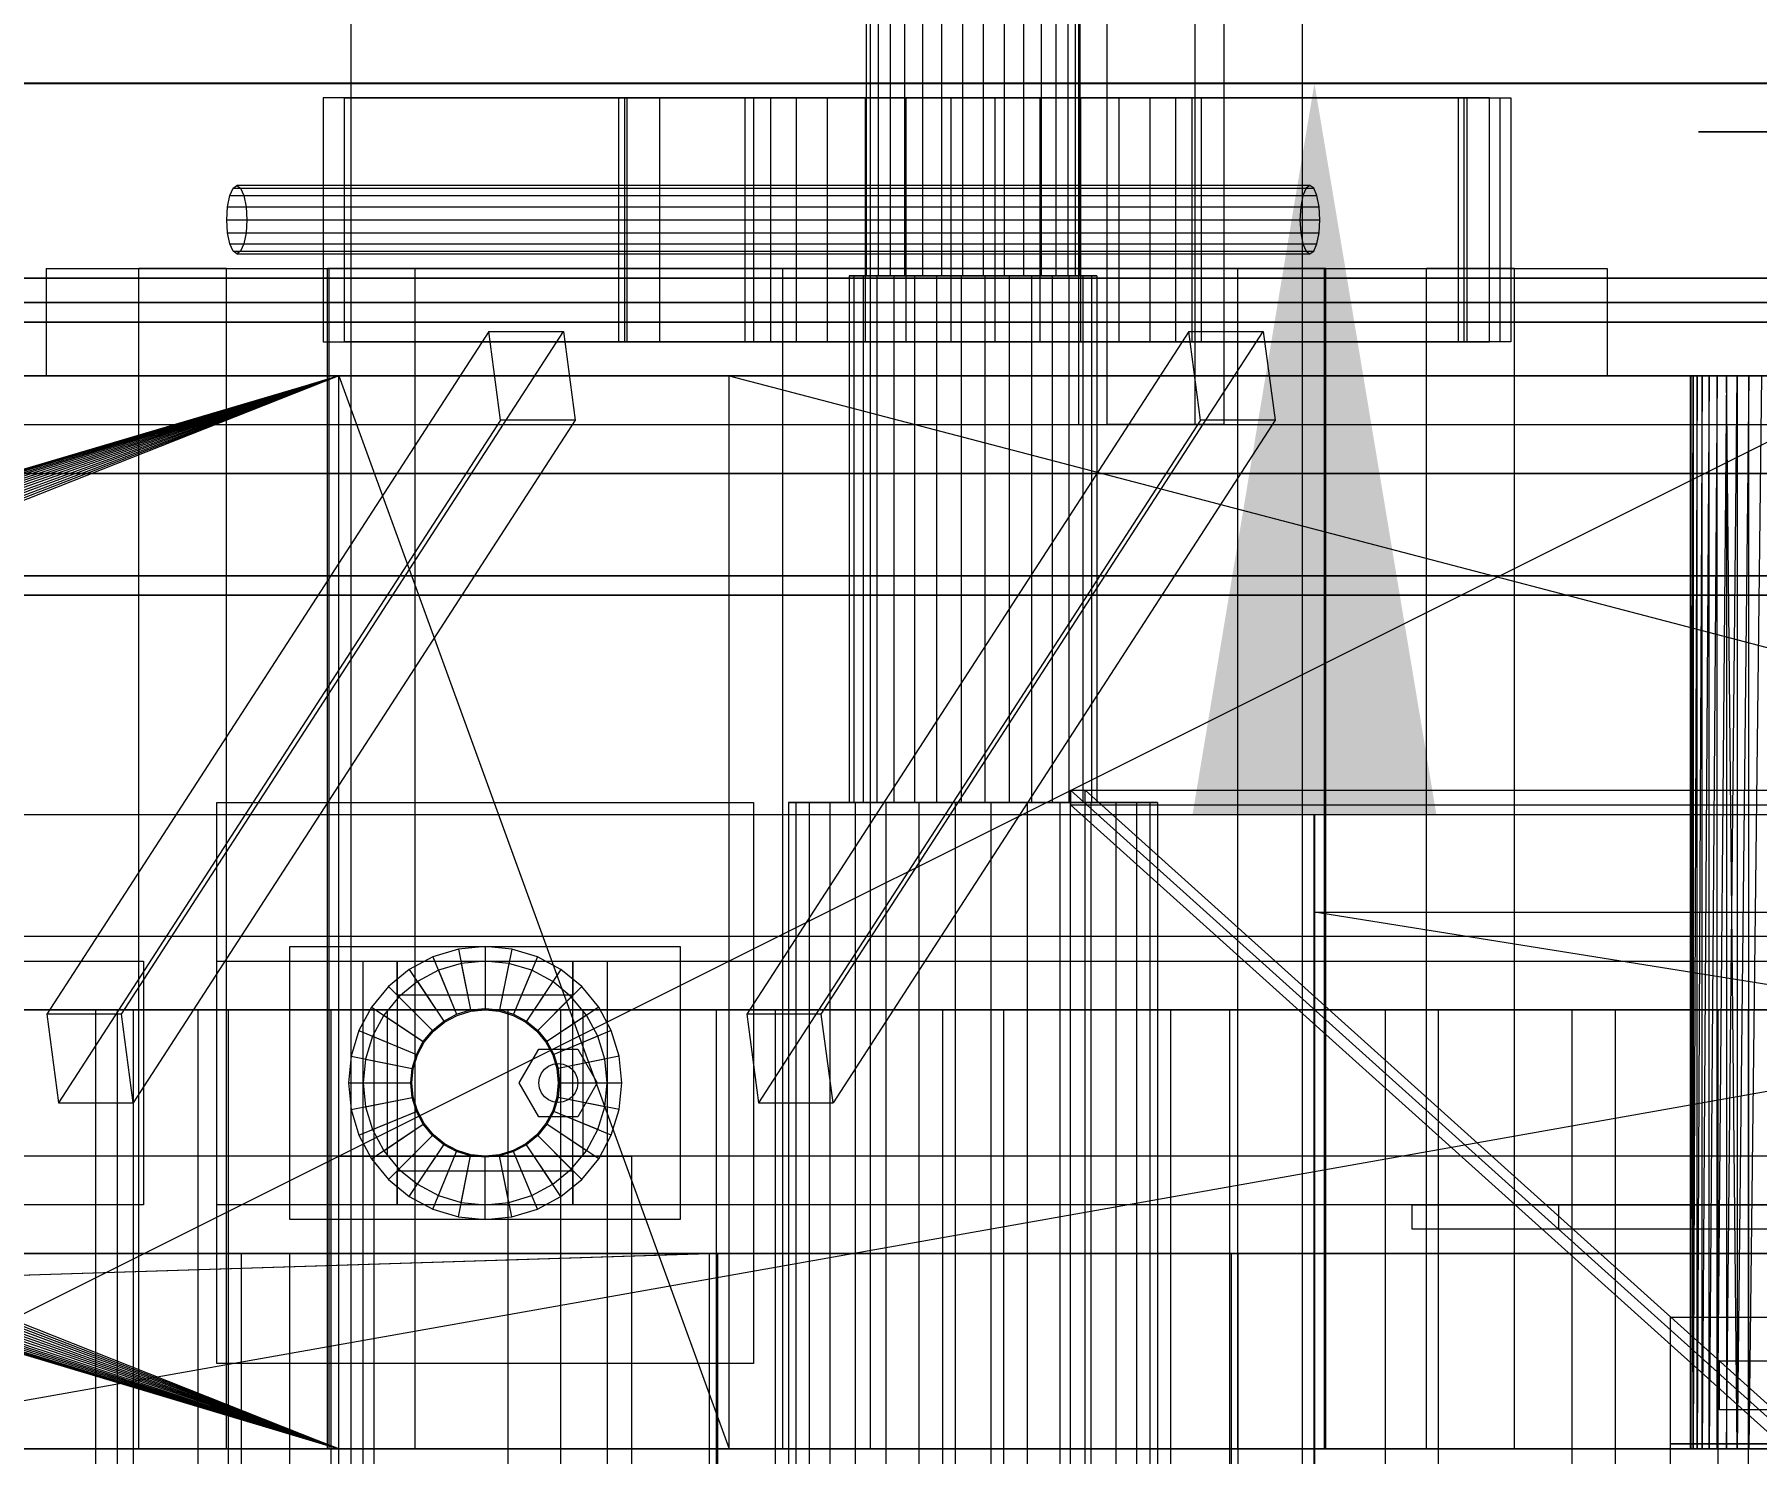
# Model space of a CAD drawing. Header units: millimetres. Extents: x -191664 to 191490, y -197311 to 10263.
# Drawn here: x 25165.8 to 25518.8, y -17791 to -17500 of the extents above; entities that cross this region are included whole.
import ezdxf

# ---------------------------------------------------------------- set-up
doc = ezdxf.new("R2010")
doc.units = ezdxf.units.MM
for name, color, linetype, lineweight in [('COTAS_O', 1, 'Continuous', 0), ('COTAS_USUARIO', 1, 'Continuous', 0), ('superior_briquetadora', 7, 'Continuous', 0), ('superior_C02', 7, 'Continuous', 0), ('superior_C02-briq', 7, 'Continuous', 0), ('superior_C05', 7, 'Continuous', 0)]:
    doc.layers.add(name, color=color, linetype=linetype, lineweight=lineweight)
doc.dimstyles.new('PLANTA_100', dxfattribs={"dimtxt": 250, "dimasz": 150, "dimexe": 150, "dimexo": 80, "dimgap": 100, "dimtad": 1, "dimtih": 1, "dimtoh": 1, "dimdec": 1, "dimdsep": 46, "dimcen": 0.09, "dimclrd": 1, "dimclre": 1, "dimclrt": 1, "dimadec": 0, "dimazin": 0, "dimtfac": 1, "dimtdec": 4, "dimtofl": 0, "dimtmove": 0, "dimatfit": 3, "dimfxl": 1, "dimtolj": 1, "dimtzin": 0, "dimarcsym": 0})

# ---------------------------------------------------------------- blocks, each defined once
blk = doc.blocks.new('*D36')
at = {"layer": 'COTAS_O', "color": 1, "lineweight": -2, "transparency": 16777216}
for p, q in [((24708.19, -17510), (25578.19, -17510)), ((25428.19, -19330), (25428.19, -17660)), ((24708.19, -19480), (25578.19, -19480))]:
    blk.add_line(p, q, dxfattribs=at)
at = {"layer": 'COTAS_O', "color": 1, "transparency": 16777216}
for points in [[(25403.19, -17660), (25453.19, -17660), (25428.19, -17510)], [(25403.19, -19330), (25453.19, -19330), (25428.19, -19480)]]:
    blk.add_solid(points, dxfattribs=at)
at = {"layer": 'Defpoints', "color": 0, "transparency": 16777216}
for p in [(24628.19, -17510), (25428.19, -17510), (24628.19, -19480)]:
    blk.add_point(p, dxfattribs=at)
blk = doc.blocks.new('*D102')
at = {"layer": 'COTAS_USUARIO', "color": 1, "lineweight": -2, "transparency": 16777216}
for p, q in [((24128.19, -17650), (24128.19, -17500)), ((25248.19, -17800), (23978.19, -17800)), ((25248.19, -18160), (23978.19, -18160)), ((24128.19, -18310), (24128.19, -18460))]:
    blk.add_line(p, q, dxfattribs=at)
at = {"layer": 'COTAS_USUARIO', "color": 1, "transparency": 16777216}
for points in [[(24103.19, -17650), (24153.19, -17650), (24128.19, -17800)], [(24103.19, -18310), (24153.19, -18310), (24128.19, -18160)]]:
    blk.add_solid(points, dxfattribs=at)
at = {"layer": 'Defpoints', "color": 0, "transparency": 16777216}
for p in [(24128.19, -17800), (25328.19, -17800), (25328.19, -18160)]:
    blk.add_point(p, dxfattribs=at)

msp = doc.modelspace()

# ---------------------------------------------------------------- linework, layer by layer
at = {"layer": 'superior_briquetadora', "color": 9, "true_color": 0xb9c3c2}
for p, q in [((25230.69, -17250), (25230.69, -17800)), ((25425.69, -17250), (25425.69, -17800)), ((25512.91, -17520), (25506.9, -17520)), ((25506.9, -17520), (25507.08, -17520)), ((25507.08, -17520), (25513.43, -17520)), ((25523.93, -17520), (25512.91, -17520)), ((25513.43, -17520), (25524.67, -17520)), ((25168.19, -17548), (25169.35, -17548)), ((25168.19, -17548), (25168.19, -17570)), ((25169.35, -17548), (25172.84, -17548)), ((25172.84, -17548), (25178.58, -17548)), ((25178.58, -17548), (25186.51, -17548)), ((25186.51, -17548), (25196.51, -17548)), ((25187.19, -17790), (25187.19, -17548)), ((25188.08, -17548), (25187.19, -17548)), ((25190.58, -17548), (25188.08, -17548)), ((25194.18, -17548), (25190.58, -17548)), ((25198.19, -17548), (25194.18, -17548)), ((25196.51, -17548), (25208.42, -17548)), ((25201.8, -17548), (25198.19, -17548)), ((25204.3, -17548), (25201.8, -17548)), ((25205.19, -17548), (25204.3, -17548)), ((25205.19, -17790), (25205.19, -17548)), ((25208.42, -17548), (25222.09, -17548)), ((25222.09, -17548), (25237.3, -17548)), ((25225.85, -17790), (25225.85, -17548)), ((25226.74, -17548), (25225.85, -17548)), ((25226.19, -17548), (25226.19, -17790)), ((25227.92, -17548), (25226.19, -17548)), ((25229.24, -17548), (25226.74, -17548)), ((25233.07, -17548), (25227.92, -17548)), ((25232.85, -17548), (25229.24, -17548)), ((25236.85, -17548), (25232.85, -17548)), ((25241.46, -17548), (25233.07, -17548)), ((25240.46, -17548), (25236.85, -17548)), ((25237.3, -17548), (25253.83, -17548)), ((25242.96, -17548), (25240.46, -17548)), ((25252.81, -17548), (25241.46, -17548)), ((25243.85, -17548), (25242.96, -17548)), ((25243.85, -17790), (25243.85, -17548)), ((25266.72, -17548), (25252.81, -17548)), ((25253.83, -17548), (25271.45, -17548)), ((25282.72, -17548), (25266.72, -17548)), ((25271.45, -17548), (25289.9, -17548)), ((25300.27, -17548), (25282.72, -17548)), ((25289.9, -17548), (25308.9, -17548)), ((25318.78, -17548), (25300.27, -17548)), ((25308.9, -17548), (25328.19, -17548)), ((25337.6, -17548), (25318.78, -17548)), ((25319.19, -17790), (25319.19, -17548)), ((25320.08, -17548), (25319.19, -17548)), ((25322.58, -17548), (25320.08, -17548)), ((25326.18, -17548), (25322.58, -17548)), ((25330.19, -17548), (25326.18, -17548)), ((25328.19, -17548), (25347.47, -17548)), ((25333.8, -17548), (25330.19, -17548)), ((25336.3, -17548), (25333.8, -17548)), ((25337.19, -17548), (25336.3, -17548)), ((25337.19, -17790), (25337.19, -17548)), ((25356.1, -17548), (25337.6, -17548)), ((25347.47, -17548), (25366.48, -17548)), ((25373.65, -17548), (25356.1, -17548)), ((25366.48, -17548), (25384.92, -17548)), ((25389.66, -17548), (25373.65, -17548)), ((25384.92, -17548), (25402.54, -17548)), ((25403.57, -17548), (25389.66, -17548)), ((25402.54, -17548), (25419.08, -17548)), ((25414.91, -17548), (25403.57, -17548)), ((25412.52, -17790), (25412.52, -17548)), ((25413.42, -17548), (25412.52, -17548)), ((25415.91, -17548), (25413.42, -17548)), ((25423.3, -17548), (25414.91, -17548)), ((25419.52, -17548), (25415.91, -17548)), ((25419.08, -17548), (25434.29, -17548)), ((25423.53, -17548), (25419.52, -17548)), ((25428.45, -17548), (25423.3, -17548)), ((25427.14, -17548), (25423.53, -17548)), ((25429.63, -17548), (25427.14, -17548)), ((25430.19, -17548), (25428.45, -17548)), ((25430.52, -17548), (25429.63, -17548)), ((25430.19, -17548), (25430.19, -17790)), ((25430.52, -17790), (25430.52, -17548)), ((25434.29, -17548), (25447.95, -17548)), ((25447.95, -17548), (25459.86, -17548)), ((25451.19, -17790), (25451.19, -17548)), ((25452.08, -17548), (25451.19, -17548)), ((25454.58, -17548), (25452.08, -17548)), ((25458.18, -17548), (25454.58, -17548)), ((25462.19, -17548), (25458.18, -17548)), ((25459.86, -17548), (25469.86, -17548)), ((25465.8, -17548), (25462.19, -17548)), ((25468.3, -17548), (25465.8, -17548)), ((25469.19, -17548), (25468.3, -17548)), ((25469.19, -17790), (25469.19, -17548)), ((25469.86, -17548), (25477.79, -17548)), ((25477.79, -17548), (25483.54, -17548)), ((25483.54, -17548), (25487.02, -17548)), ((25487.02, -17548), (25488.19, -17548)), ((25488.19, -17548), (25488.19, -17570)), ((24748.19, -17570), (25228.19, -17570)), ((24748.19, -17570), (26708.19, -17570)), ((24930.34, -17658.11), (25228.19, -17570)), ((24932.48, -17658.42), (25228.19, -17570)), ((25228.19, -17570), (24934.57, -17658.95)), ((25228.19, -17570), (24936.61, -17659.67)), ((25228.19, -17570), (24938.56, -17660.6)), ((25228.19, -17570), (24940.41, -17661.71)), ((25228.19, -17570), (24942.14, -17662.99)), ((25228.19, -17570), (24943.74, -17664.44)), ((25228.19, -17570), (24945.19, -17666.04)), ((25228.19, -17570), (24946.48, -17667.78)), ((25228.19, -17570), (24947.59, -17669.63)), ((25228.19, -17570), (24948.51, -17671.58)), ((25228.19, -17570), (24949.24, -17673.61)), ((25228.19, -17570), (24949.76, -17675.71)), ((25228.19, -17570), (24950.08, -17677.84)), ((25228.19, -17570), (24950.19, -17680)), ((25228.19, -17570), (25028.19, -17570)), ((25548.19, -17570), (25108.19, -17570)), ((26348.19, -17570), (25108.19, -17790)), ((26348.19, -17570), (25108.19, -17570)), ((25108.19, -17790), (25548.19, -17570)), ((25228.19, -17570), (25108.19, -17570)), ((26348.19, -17570), (25121.52, -17570)), ((26624.19, -17570), (25121.52, -17570)), ((25168.19, -17570), (25169.35, -17570)), ((25169.35, -17570), (25172.84, -17570)), ((25172.84, -17570), (25178.58, -17570)), ((25178.58, -17570), (25186.51, -17570)), ((25186.51, -17570), (25196.51, -17570)), ((25196.51, -17570), (25208.42, -17570)), ((25208.42, -17570), (25222.09, -17570)), ((25222.09, -17570), (25237.3, -17570)), ((25228.19, -17570), (25548.19, -17570)), ((25228.19, -17570), (25512.68, -17570)), ((25228.19, -17570), (25510.75, -17570)), ((25228.19, -17570), (25509.08, -17570)), ((25228.19, -17570), (25507.7, -17570)), ((25506.61, -17570), (25228.19, -17570)), ((25228.19, -17570), (25308.19, -17570)), ((25228.19, -17790), (25228.19, -17570)), ((25228.19, -17570), (25308.19, -17790)), ((25237.3, -17570), (25253.83, -17570)), ((25253.83, -17570), (25271.45, -17570)), ((25271.45, -17570), (25289.9, -17570)), ((25289.9, -17570), (25308.9, -17570)), ((25308.19, -17570), (25506.61, -17570)), ((25308.19, -17570), (25505.82, -17570)), ((25308.19, -17570), (25505.35, -17570)), ((25308.19, -17570), (25505.19, -17570)), ((25308.19, -17570), (25507.7, -17570)), ((25308.19, -17570), (25509.08, -17570)), ((25308.19, -17570), (25510.75, -17570)), ((25308.19, -17570), (25512.68, -17570)), ((25308.19, -17570), (25514.85, -17570)), ((25308.19, -17570), (25517.25, -17570)), ((25308.19, -17570), (25519.85, -17570)), ((25308.19, -17570), (25522.63, -17570)), ((25308.19, -17570), (25525.56, -17570)), ((25308.19, -17570), (25528.61, -17570)), ((25308.19, -17570), (25531.75, -17570)), ((25308.19, -17570), (25534.95, -17570)), ((25308.19, -17570), (25538.19, -17570)), ((25308.19, -17570), (25541.42, -17570)), ((25308.19, -17570), (26148.19, -17570)), ((25308.19, -17790), (25308.19, -17570)), ((25308.19, -17570), (26148.19, -17790)), ((25308.9, -17570), (25328.19, -17570)), ((25328.19, -17570), (25347.47, -17570)), ((25347.47, -17570), (25366.48, -17570)), ((25366.48, -17570), (25384.92, -17570)), ((25384.92, -17570), (25402.54, -17570)), ((25402.54, -17570), (25419.08, -17570)), ((25419.08, -17570), (25434.29, -17570)), ((25434.29, -17570), (25447.95, -17570)), ((25447.95, -17570), (25459.86, -17570)), ((25459.86, -17570), (25469.86, -17570)), ((25469.86, -17570), (25477.79, -17570)), ((25477.79, -17570), (25483.54, -17570)), ((25483.54, -17570), (25487.02, -17570)), ((25487.02, -17570), (25488.19, -17570)), ((25505.35, -17570), (25505.19, -17790)), ((25505.19, -17570), (25505.19, -17790)), ((25505.35, -17570), (25505.19, -17570)), ((25505.35, -17570), (25505.35, -17790)), ((25505.82, -17790), (25505.35, -17570)), ((25505.82, -17570), (25505.35, -17570)), ((25505.35, -17790), (25505.82, -17570)), ((25506.61, -17570), (25505.82, -17790)), ((25505.82, -17570), (25505.82, -17790)), ((25506.61, -17570), (25505.82, -17570)), ((25507.7, -17570), (25506.61, -17790)), ((25506.61, -17790), (25506.61, -17570)), ((25507.7, -17570), (25506.61, -17570)), ((25509.08, -17570), (25507.7, -17790)), ((25507.7, -17790), (25507.7, -17570)), ((25509.08, -17570), (25507.7, -17570)), ((25510.75, -17570), (25509.08, -17790)), ((25509.08, -17790), (25509.08, -17570)), ((25510.75, -17570), (25509.08, -17570)), ((25512.68, -17570), (25510.75, -17790)), ((25510.75, -17790), (25510.75, -17570)), ((25512.68, -17570), (25510.75, -17570)), ((25512.68, -17570), (25512.68, -17790)), ((25514.85, -17790), (25512.68, -17570)), ((25514.85, -17570), (25512.68, -17570)), ((25548.19, -17570), (25512.68, -17570)), ((25512.68, -17790), (25514.85, -17570)), ((25517.25, -17570), (25514.85, -17790)), ((25514.85, -17570), (25514.85, -17790)), ((25517.25, -17570), (25514.85, -17570)), ((25548.19, -17570), (25514.85, -17570)), ((25519.85, -17570), (25517.25, -17790)), ((25517.25, -17790), (25517.25, -17570)), ((25519.85, -17570), (25517.25, -17570)), ((25517.25, -17570), (25548.19, -17570)), ((24950.19, -17680), (25228.19, -17790)), ((25228.19, -17790), (24949.76, -17684.29)), ((25228.19, -17790), (24950.08, -17682.16)), ((25228.19, -17790), (24948.51, -17688.42)), ((25228.19, -17790), (24949.24, -17686.39)), ((25228.19, -17790), (24946.48, -17692.22)), ((25228.19, -17790), (24947.59, -17690.37)), ((24943.74, -17695.56), (25228.19, -17790)), ((25228.19, -17790), (24945.19, -17693.96)), ((24938.56, -17699.4), (25228.19, -17790)), ((24940.41, -17698.29), (25228.19, -17790)), ((24942.14, -17697.01), (25228.19, -17790)), ((24932.48, -17701.58), (25228.19, -17790)), ((24934.57, -17701.05), (25228.19, -17790)), ((24936.61, -17700.33), (25228.19, -17790)), ((25228.19, -17790), (24748.19, -17790)), ((26708.19, -17790), (24748.19, -17790)), ((24832.19, -17790), (26334.85, -17790)), ((25228.19, -17790), (25028.19, -17790)), ((25108.19, -17790), (25548.19, -17790)), ((25108.19, -17790), (26348.19, -17790)), ((25228.19, -17790), (25108.19, -17790)), ((25108.19, -17790), (26334.85, -17790)), ((25188.08, -17790), (25187.19, -17790)), ((25190.58, -17790), (25188.08, -17790)), ((25194.18, -17790), (25190.58, -17790)), ((25198.19, -17790), (25194.18, -17790)), ((25201.8, -17790), (25198.19, -17790)), ((25204.3, -17790), (25201.8, -17790)), ((25205.19, -17790), (25204.3, -17790)), ((25226.74, -17790), (25225.85, -17790)), ((25227.92, -17790), (25226.19, -17790)), ((25229.24, -17790), (25226.74, -17790)), ((25233.07, -17790), (25227.92, -17790)), ((25228.19, -17790), (25507.7, -17790)), ((25506.61, -17790), (25228.19, -17790)), ((25228.19, -17790), (25548.19, -17790)), ((25512.68, -17790), (25228.19, -17790)), ((25308.19, -17790), (25228.19, -17790)), ((25510.75, -17790), (25228.19, -17790)), ((25509.08, -17790), (25228.19, -17790)), ((25232.85, -17790), (25229.24, -17790)), ((25236.85, -17790), (25232.85, -17790)), ((25241.46, -17790), (25233.07, -17790)), ((25240.46, -17790), (25236.85, -17790)), ((25242.96, -17790), (25240.46, -17790)), ((25252.81, -17790), (25241.46, -17790)), ((25243.85, -17790), (25242.96, -17790)), ((25266.72, -17790), (25252.81, -17790)), ((25282.72, -17790), (25266.72, -17790)), ((25300.27, -17790), (25282.72, -17790)), ((25318.78, -17790), (25300.27, -17790)), ((25308.19, -17790), (25506.61, -17790)), ((25505.82, -17790), (25308.19, -17790)), ((25505.35, -17790), (25308.19, -17790)), ((25505.19, -17790), (25308.19, -17790)), ((25507.7, -17790), (25308.19, -17790)), ((25509.08, -17790), (25308.19, -17790)), ((25510.75, -17790), (25308.19, -17790)), ((25512.68, -17790), (25308.19, -17790)), ((25514.85, -17790), (25308.19, -17790)), ((25517.25, -17790), (25308.19, -17790)), ((25519.85, -17790), (25308.19, -17790)), ((25522.63, -17790), (25308.19, -17790)), ((25525.56, -17790), (25308.19, -17790)), ((25528.61, -17790), (25308.19, -17790)), ((25531.75, -17790), (25308.19, -17790)), ((25534.95, -17790), (25308.19, -17790)), ((25538.19, -17790), (25308.19, -17790)), ((25541.42, -17790), (25308.19, -17790)), ((25308.19, -17790), (25914.95, -17790)), ((26148.19, -17790), (25308.19, -17790)), ((25308.19, -17790), (25911.75, -17790)), ((25337.6, -17790), (25318.78, -17790)), ((25320.08, -17790), (25319.19, -17790)), ((25322.58, -17790), (25320.08, -17790)), ((25326.18, -17790), (25322.58, -17790)), ((25330.19, -17790), (25326.18, -17790)), ((25333.8, -17790), (25330.19, -17790)), ((25336.3, -17790), (25333.8, -17790)), ((25337.19, -17790), (25336.3, -17790)), ((25356.1, -17790), (25337.6, -17790)), ((25373.65, -17790), (25356.1, -17790)), ((25389.66, -17790), (25373.65, -17790)), ((25403.57, -17790), (25389.66, -17790)), ((25414.91, -17790), (25403.57, -17790)), ((25413.42, -17790), (25412.52, -17790)), ((25415.91, -17790), (25413.42, -17790)), ((25423.3, -17790), (25414.91, -17790)), ((25419.52, -17790), (25415.91, -17790)), ((25423.53, -17790), (25419.52, -17790)), ((25428.45, -17790), (25423.3, -17790)), ((25427.14, -17790), (25423.53, -17790)), ((25429.63, -17790), (25427.14, -17790)), ((25430.19, -17790), (25428.45, -17790)), ((25430.52, -17790), (25429.63, -17790)), ((25452.08, -17790), (25451.19, -17790)), ((25454.58, -17790), (25452.08, -17790)), ((25458.18, -17790), (25454.58, -17790)), ((25462.19, -17790), (25458.18, -17790)), ((25465.8, -17790), (25462.19, -17790)), ((25468.3, -17790), (25465.8, -17790)), ((25469.19, -17790), (25468.3, -17790)), ((25505.19, -17790), (25505.35, -17790)), ((25505.35, -17790), (25505.82, -17790)), ((25505.82, -17790), (25506.61, -17790)), ((25506.61, -17790), (25507.7, -17790)), ((25507.7, -17790), (25509.08, -17790)), ((25509.08, -17790), (25510.75, -17790)), ((25510.75, -17790), (25512.68, -17790)), ((25512.68, -17790), (25514.85, -17790)), ((25512.68, -17790), (25548.19, -17790)), ((25514.85, -17790), (25517.25, -17790)), ((25514.85, -17790), (25548.19, -17790)), ((25517.25, -17790), (25519.85, -17790)), ((25517.25, -17790), (25548.19, -17790))]:
    msp.add_line(p, q, dxfattribs=at)
at = {"layer": 'superior_briquetadora', "color": 251, "true_color": 0x53616b}
for p, q in [((24628.19, -17510), (26828.19, -17510)), ((24628.19, -17570), (26828.19, -17570)), ((24628.19, -17580), (26828.19, -17580)), ((26828.19, -17590), (24628.19, -17590)), ((26828.19, -17660), (24628.19, -17660)), ((26828.19, -17685), (24628.19, -17685)), ((25448.19, -17745), (25448.19, -17740)), ((25448.19, -17740), (26008.19, -17740)), ((25448.19, -17740), (25478.19, -17740)), ((25478.19, -17740), (25478.19, -17745)), ((26008.19, -17745), (25448.19, -17745)), ((25478.19, -17745), (25448.19, -17745))]:
    msp.add_line(p, q, dxfattribs=at)
at = {"layer": 'superior_briquetadora', "color": 8, "true_color": 0x667b86}
for p, q in [((26742.28, -17555), (24692.28, -17555)), ((24693.73, -17555), (26743.73, -17555)), ((26762.64, -17555), (24712.64, -17555)), ((24714.09, -17555), (26764.09, -17555)), ((24693.73, -17559), (26743.73, -17559)), ((26762.64, -17559), (24712.64, -17559)), ((26743.73, -17611), (24693.73, -17611)), ((24712.64, -17611), (26762.64, -17611)), ((24692.28, -17615), (26742.28, -17615)), ((26743.73, -17615), (24693.73, -17615)), ((24712.64, -17615), (26762.64, -17615)), ((26764.09, -17615), (24714.09, -17615))]:
    msp.add_line(p, q, dxfattribs=at)
at = {"layer": 'superior_briquetadora', "color": 253, "true_color": 0xa8b8bb}
for p, q in [((25528.19, -17790), (25378.19, -17655)), ((25378.19, -17655), (26078.19, -17655)), ((25378.19, -17655), (25378.19, -17658)), ((25378.19, -18305), (25378.19, -17655)), ((25378.19, -17655), (25381.19, -17655)), ((25381.19, -18305), (25381.19, -17655)), ((25381.19, -17655), (25531.19, -17790)), ((25528.19, -17793), (25378.19, -17658)), ((25378.19, -17658), (26078.19, -17658))]:
    msp.add_line(p, q, dxfattribs=at)
at = {"layer": 'superior_briquetadora', "color": 8, "true_color": 0x6f7d84}
for p, q in [((25501.19, -17789), (25501.19, -17763)), ((25501.19, -17763), (25955.19, -17763)), ((25955.19, -17789), (25501.19, -17789)), ((25501.19, -18171), (25501.19, -17789)), ((25501.19, -17789), (25527.19, -17789))]:
    msp.add_line(p, q, dxfattribs=at)
at = {"layer": 'superior_briquetadora', "color": 9, "true_color": 0xaebbc0}
for p, q in [((25511.19, -17782), (25511.19, -17772)), ((25511.19, -17772), (25521.19, -17772)), ((25521.19, -17782), (25511.19, -17782))]:
    msp.add_line(p, q, dxfattribs=at)
at = {"layer": 'superior_C02', "color": 139, "true_color": 0x354b57}
for p, q in [((25379.84, -17177), (25379.84, -17580)), ((25385.68, -17580), (25385.68, -17177)), ((25403.75, -17580), (25403.75, -17177)), ((25409.59, -17177), (25409.59, -17580)), ((25457.7, -17513), (25285.56, -17513)), ((25285.56, -17513), (25285.56, -17563)), ((25287.31, -17513), (25285.56, -17513)), ((25287.31, -17563), (25287.31, -17513)), ((25287.31, -17513), (25459.45, -17513)), ((25457.7, -17563), (25457.7, -17513)), ((25457.7, -17513), (25459.45, -17513)), ((25459.45, -17513), (25459.45, -17563)), ((25534.71, -17550), (25023.07, -17550)), ((25034.76, -17550), (25546.4, -17550)), ((25588.78, -17550), (25077.14, -17550)), ((25091.75, -17550), (25603.39, -17550)), ((25258.96, -17560.89), (25168.36, -17700.89)), ((25183.66, -17700.89), (25274.26, -17560.89)), ((25261.37, -17579.11), (25258.96, -17560.89)), ((25258.96, -17560.89), (25274.26, -17560.89)), ((25274.26, -17560.89), (25276.67, -17579.11)), ((25402.41, -17560.89), (25311.81, -17700.89)), ((25327.11, -17700.89), (25417.71, -17560.89)), ((25404.82, -17579.11), (25402.41, -17560.89)), ((25402.41, -17560.89), (25417.71, -17560.89)), ((25417.71, -17560.89), (25420.12, -17579.11)), ((25285.56, -17563), (25457.7, -17563)), ((25285.56, -17563), (25287.31, -17563)), ((25459.45, -17563), (25287.31, -17563)), ((25459.45, -17563), (25457.7, -17563)), ((25261.37, -17579.11), (25170.76, -17719.11)), ((25276.67, -17579.11), (25186.06, -17719.11)), ((25276.67, -17579.11), (25261.37, -17579.11)), ((25404.82, -17579.11), (25314.21, -17719.11)), ((25420.12, -17579.11), (25329.52, -17719.11)), ((25420.12, -17579.11), (25404.82, -17579.11)), ((25379.84, -17580), (25403.75, -17580)), ((25379.84, -17580), (25385.68, -17580)), ((25409.59, -17580), (25385.68, -17580)), ((25409.59, -17580), (25403.75, -17580)), ((25023.07, -17590), (25534.71, -17590)), ((25034.76, -17590), (25546.4, -17590)), ((25077.14, -17590), (25588.78, -17590)), ((25091.75, -17590), (25603.39, -17590)), ((25183.66, -17700.89), (25168.36, -17700.89)), ((25168.36, -17700.89), (25170.76, -17719.11)), ((25186.06, -17719.11), (25183.66, -17700.89)), ((25327.11, -17700.89), (25311.81, -17700.89)), ((25311.81, -17700.89), (25314.21, -17719.11)), ((25329.52, -17719.11), (25327.11, -17700.89)), ((25170.76, -17719.11), (25186.06, -17719.11)), ((25314.21, -17719.11), (25329.52, -17719.11))]:
    msp.add_line(p, q, dxfattribs=at)
at = {"layer": 'superior_C02', "color": 9, "true_color": 0xb8c2c5}
for p, q in [((25336.29, -17449.5), (25336.29, -17549.5)), ((25337.15, -17449.5), (25337.15, -17549.5)), ((25338.76, -17449.5), (25338.76, -17549.5)), ((25341.21, -17449.5), (25341.21, -17549.5)), ((25344.19, -17449.5), (25344.19, -17549.5)), ((25347.86, -17449.5), (25347.86, -17549.5)), ((25351.76, -17449.5), (25351.76, -17549.5)), ((25356.08, -17449.5), (25356.08, -17549.5)), ((25360.3, -17449.5), (25360.3, -17549.5)), ((25364.62, -17449.5), (25364.62, -17549.5)), ((25368.52, -17449.5), (25368.52, -17549.5)), ((25372.18, -17449.5), (25372.18, -17549.5)), ((25375.16, -17449.5), (25375.16, -17549.5)), ((25377.61, -17449.5), (25377.61, -17549.5)), ((25379.23, -17549.5), (25379.23, -17449.5)), ((25380.09, -17449.5), (25380.09, -17549.5)), ((25205.41, -17535.32), (25205.85, -17533.05)), ((25205.85, -17533.05), (25206.52, -17531.53)), ((25205.85, -17533.05), (25425.81, -17533.05)), ((25206.52, -17531.53), (25207.3, -17531)), ((25206.52, -17531.53), (25426.47, -17531.53)), ((25207.3, -17531), (25208.08, -17531.53)), ((25427.26, -17531), (25207.3, -17531)), ((25208.08, -17531.53), (25208.75, -17533.05)), ((25208.08, -17531.53), (25428.04, -17531.53)), ((25208.75, -17533.05), (25209.19, -17535.32)), ((25208.75, -17533.05), (25428.7, -17533.05)), ((25425.81, -17533.05), (25425.37, -17535.32)), ((25426.47, -17531.53), (25425.81, -17533.05)), ((25427.26, -17531), (25426.47, -17531.53)), ((25428.04, -17531.53), (25427.26, -17531)), ((25428.7, -17533.05), (25428.04, -17531.53)), ((25429.15, -17535.32), (25428.7, -17533.05)), ((25205.25, -17538), (25205.41, -17535.32)), ((25205.41, -17535.32), (25425.37, -17535.32)), ((25209.19, -17535.32), (25209.35, -17538)), ((25209.19, -17535.32), (25429.15, -17535.32)), ((25425.37, -17535.32), (25425.21, -17538)), ((25429.3, -17538), (25429.15, -17535.32)), ((25205.41, -17540.68), (25205.25, -17538)), ((25205.25, -17538), (25425.21, -17538)), ((25205.85, -17542.95), (25205.41, -17540.68)), ((25205.41, -17540.68), (25425.37, -17540.68)), ((25209.19, -17540.68), (25208.75, -17542.95)), ((25209.35, -17538), (25209.19, -17540.68)), ((25209.19, -17540.68), (25429.15, -17540.68)), ((25209.35, -17538), (25429.3, -17538)), ((25425.21, -17538), (25425.37, -17540.68)), ((25425.37, -17540.68), (25425.81, -17542.95)), ((25428.7, -17542.95), (25429.15, -17540.68)), ((25429.15, -17540.68), (25429.3, -17538)), ((25206.52, -17544.47), (25205.85, -17542.95)), ((25205.85, -17542.95), (25425.81, -17542.95)), ((25208.75, -17542.95), (25208.08, -17544.47)), ((25208.75, -17542.95), (25428.7, -17542.95)), ((25425.81, -17542.95), (25426.47, -17544.47)), ((25428.04, -17544.47), (25428.7, -17542.95)), ((25207.3, -17545), (25206.52, -17544.47)), ((25206.52, -17544.47), (25426.47, -17544.47)), ((25208.08, -17544.47), (25207.3, -17545)), ((25207.3, -17545), (25427.26, -17545)), ((25208.08, -17544.47), (25428.04, -17544.47)), ((25426.47, -17544.47), (25427.26, -17545)), ((25427.26, -17545), (25428.04, -17544.47)), ((25333.8, -17549.5), (25332.8, -17549.5)), ((25332.8, -17549.5), (25335.67, -17549.5)), ((25332.8, -17549.5), (25332.8, -17657.5)), ((25338.51, -17549.5), (25333.8, -17549.5)), ((25333.8, -17549.5), (25333.8, -17657.5)), ((25335.67, -17549.5), (25341.97, -17549.5)), ((25335.67, -17549.5), (25335.67, -17657.5)), ((25338.76, -17549.5), (25336.29, -17549.5)), ((25336.29, -17549.5), (25337.15, -17549.5)), ((25337.15, -17549.5), (25341.21, -17549.5)), ((25346.21, -17549.5), (25338.51, -17549.5)), ((25338.51, -17549.5), (25338.51, -17657.5)), ((25344.19, -17549.5), (25338.76, -17549.5)), ((25341.21, -17549.5), (25347.86, -17549.5)), ((25341.97, -17549.5), (25350.73, -17549.5)), ((25341.97, -17549.5), (25341.97, -17657.5)), ((25351.76, -17549.5), (25344.19, -17549.5)), ((25355.74, -17549.5), (25346.21, -17549.5)), ((25346.21, -17549.5), (25346.21, -17657.5)), ((25347.86, -17549.5), (25356.08, -17549.5)), ((25350.73, -17549.5), (25360.63, -17549.5)), ((25350.73, -17549.5), (25350.73, -17657.5)), ((25360.3, -17549.5), (25351.76, -17549.5)), ((25365.64, -17549.5), (25355.74, -17549.5)), ((25355.74, -17549.5), (25355.74, -17657.5)), ((25356.08, -17549.5), (25364.62, -17549.5)), ((25368.52, -17549.5), (25360.3, -17549.5)), ((25360.63, -17549.5), (25370.16, -17549.5)), ((25360.63, -17549.5), (25360.63, -17657.5)), ((25364.62, -17549.5), (25372.18, -17549.5)), ((25374.4, -17549.5), (25365.64, -17549.5)), ((25365.64, -17549.5), (25365.64, -17657.5)), ((25375.16, -17549.5), (25368.52, -17549.5)), ((25370.16, -17549.5), (25377.86, -17549.5)), ((25370.16, -17549.5), (25370.16, -17657.5)), ((25372.18, -17549.5), (25377.61, -17549.5)), ((25380.7, -17549.5), (25374.4, -17549.5)), ((25374.4, -17549.5), (25374.4, -17657.5)), ((25379.23, -17549.5), (25375.16, -17549.5)), ((25377.61, -17549.5), (25380.09, -17549.5)), ((25377.86, -17549.5), (25382.57, -17549.5)), ((25377.86, -17549.5), (25377.86, -17657.5)), ((25380.09, -17549.5), (25379.23, -17549.5)), ((25383.57, -17549.5), (25380.7, -17549.5)), ((25380.7, -17549.5), (25380.7, -17657.5)), ((25382.57, -17549.5), (25383.57, -17549.5)), ((25382.57, -17657.5), (25382.57, -17549.5)), ((25383.57, -17549.5), (25383.57, -17657.5)), ((25321.85, -17657.5), (25320.36, -17657.5)), ((25320.36, -17657.5), (25324.64, -17657.5)), ((25320.36, -17657.5), (25320.36, -18342.5)), ((25328.86, -17657.5), (25321.85, -17657.5)), ((25321.85, -17657.5), (25321.85, -18342.5)), ((25324.64, -17657.5), (25334.02, -17657.5)), ((25324.64, -17657.5), (25324.64, -18342.5)), ((25340.34, -17657.5), (25328.86, -17657.5)), ((25328.86, -17657.5), (25328.86, -18342.5)), ((25335.67, -17657.5), (25332.8, -17657.5)), ((25332.8, -17657.5), (25333.8, -17657.5)), ((25333.8, -17657.5), (25338.51, -17657.5)), ((25334.02, -17657.5), (25347.08, -17657.5)), ((25334.02, -17657.5), (25334.02, -18342.5)), ((25341.97, -17657.5), (25335.67, -17657.5)), ((25338.51, -17657.5), (25346.21, -17657.5)), ((25354.54, -17657.5), (25340.34, -17657.5)), ((25340.34, -17657.5), (25340.34, -18342.5)), ((25350.73, -17657.5), (25341.97, -17657.5)), ((25346.21, -17657.5), (25355.74, -17657.5)), ((25347.08, -17657.5), (25361.83, -17657.5)), ((25347.08, -17657.5), (25347.08, -18342.5)), ((25360.63, -17657.5), (25350.73, -17657.5)), ((25369.29, -17657.5), (25354.54, -17657.5)), ((25354.54, -17657.5), (25354.54, -18342.5)), ((25355.74, -17657.5), (25365.64, -17657.5)), ((25370.16, -17657.5), (25360.63, -17657.5)), ((25361.83, -17657.5), (25376.03, -17657.5)), ((25361.83, -17657.5), (25361.83, -18342.5)), ((25365.64, -17657.5), (25374.4, -17657.5)), ((25382.35, -17657.5), (25369.29, -17657.5)), ((25369.29, -17657.5), (25369.29, -18342.5)), ((25377.86, -17657.5), (25370.16, -17657.5)), ((25374.4, -17657.5), (25380.7, -17657.5)), ((25376.03, -17657.5), (25387.51, -17657.5)), ((25376.03, -17657.5), (25376.03, -18342.5)), ((25382.57, -17657.5), (25377.86, -17657.5)), ((25380.7, -17657.5), (25383.57, -17657.5)), ((25391.74, -17657.5), (25382.35, -17657.5)), ((25382.35, -17657.5), (25382.35, -18342.5)), ((25383.57, -17657.5), (25382.57, -17657.5)), ((25387.51, -17657.5), (25394.53, -17657.5)), ((25387.51, -17657.5), (25387.51, -18342.5)), ((25396.01, -17657.5), (25391.74, -17657.5)), ((25391.74, -17657.5), (25391.74, -18342.5)), ((25394.53, -17657.5), (25396.01, -17657.5)), ((25394.53, -18342.5), (25394.53, -17657.5)), ((25396.01, -17657.5), (25396.01, -18342.5))]:
    msp.add_line(p, q, dxfattribs=at)
at = {"layer": 'superior_C02', "color": 43, "true_color": 0xd6b34e}
for p, q in [((25464.05, -17513), (25224.97, -17513)), ((25224.97, -17513), (25224.97, -17563)), ((25229.35, -17513), (25224.97, -17513)), ((25229.35, -17563), (25229.35, -17513)), ((25229.35, -17513), (25468.43, -17513)), ((25464.05, -17563), (25464.05, -17513)), ((25464.05, -17513), (25468.43, -17513)), ((25468.43, -17513), (25468.43, -17563)), ((25224.97, -17563), (25464.05, -17563)), ((25224.97, -17563), (25229.35, -17563)), ((25468.43, -17563), (25229.35, -17563)), ((25468.43, -17563), (25464.05, -17563))]:
    msp.add_line(p, q, dxfattribs=at)
at = {"layer": 'superior_C02', "color": 145, "true_color": 0x3e8091}
for p, q in [((25458.87, -17513), (25286.73, -17513)), ((25286.73, -17513), (25286.73, -17563)), ((25294.04, -17513), (25286.73, -17513)), ((25294.04, -17563), (25294.04, -17513)), ((25294.04, -17513), (25466.18, -17513)), ((25458.87, -17563), (25458.87, -17513)), ((25458.87, -17513), (25466.18, -17513)), ((25466.18, -17513), (25466.18, -17563)), ((25286.73, -17563), (25458.87, -17563)), ((25286.73, -17563), (25294.04, -17563)), ((25466.18, -17563), (25294.04, -17563)), ((25466.18, -17563), (25458.87, -17563))]:
    msp.add_line(p, q, dxfattribs=at)
at = {"layer": 'superior_C02', "color": 147, "true_color": 0x24748b}
for p, q in [((25313.24, -17513), (25311.4, -17513)), ((25311.4, -17513), (25316.69, -17513)), ((25311.4, -17513), (25311.4, -17563)), ((25321.92, -17513), (25313.24, -17513)), ((25313.24, -17513), (25313.24, -17563)), ((25316.69, -17513), (25328.29, -17513)), ((25316.69, -17513), (25316.69, -17563)), ((25336.12, -17513), (25321.92, -17513)), ((25321.92, -17513), (25321.92, -17563)), ((25328.29, -17513), (25344.45, -17513)), ((25328.29, -17513), (25328.29, -17563)), ((25353.68, -17513), (25336.12, -17513)), ((25336.12, -17513), (25336.12, -17563)), ((25344.45, -17513), (25362.7, -17513)), ((25344.45, -17513), (25344.45, -17563)), ((25371.92, -17513), (25353.68, -17513)), ((25353.68, -17513), (25353.68, -17563)), ((25362.7, -17513), (25380.26, -17513)), ((25362.7, -17513), (25362.7, -17563)), ((25388.08, -17513), (25371.92, -17513)), ((25371.92, -17513), (25371.92, -17563)), ((25380.26, -17513), (25394.46, -17513)), ((25380.26, -17513), (25380.26, -17563)), ((25399.68, -17513), (25388.08, -17513)), ((25388.08, -17513), (25388.08, -17563)), ((25394.46, -17513), (25403.13, -17513)), ((25394.46, -17513), (25394.46, -17563)), ((25404.97, -17513), (25399.68, -17513)), ((25399.68, -17513), (25399.68, -17563)), ((25403.13, -17513), (25404.97, -17513)), ((25403.13, -17563), (25403.13, -17513)), ((25404.97, -17513), (25404.97, -17563)), ((25316.69, -17563), (25311.4, -17563)), ((25311.4, -17563), (25313.24, -17563)), ((25313.24, -17563), (25321.92, -17563)), ((25328.29, -17563), (25316.69, -17563)), ((25321.92, -17563), (25336.12, -17563)), ((25344.45, -17563), (25328.29, -17563)), ((25336.12, -17563), (25353.68, -17563)), ((25362.7, -17563), (25344.45, -17563)), ((25353.68, -17563), (25371.92, -17563)), ((25380.26, -17563), (25362.7, -17563)), ((25371.92, -17563), (25388.08, -17563)), ((25394.46, -17563), (25380.26, -17563)), ((25388.08, -17563), (25399.68, -17563)), ((25403.13, -17563), (25394.46, -17563)), ((25399.68, -17563), (25404.97, -17563)), ((25404.97, -17563), (25403.13, -17563))]:
    msp.add_line(p, q, dxfattribs=at)
at = {"layer": 'superior_C02', "color": 9, "true_color": 0xb5c3c9}
for p, q in [((25648.66, -17700), (25113.11, -17700)), ((25120.42, -17700), (25655.96, -17700))]:
    msp.add_line(p, q, dxfattribs=at)
at = {"layer": 'superior_C02', "color": 8, "true_color": 0x697a83}
for p, q in [((25186.05, -17700), (25178.3, -17700)), ((25178.3, -17700), (25182.8, -17700)), ((25178.3, -17700), (25178.3, -18300)), ((25182.8, -17700), (25199.27, -17700)), ((25182.8, -17700), (25182.8, -18300)), ((25205.53, -17700), (25186.05, -17700)), ((25186.05, -17700), (25186.05, -18300)), ((25199.27, -17700), (25226.56, -17700)), ((25199.27, -17700), (25199.27, -18300)), ((25235.41, -17700), (25205.53, -17700)), ((25205.53, -17700), (25205.53, -18300)), ((25226.56, -17700), (25262.82, -17700)), ((25226.56, -17700), (25226.56, -18300)), ((25273.66, -17700), (25235.41, -17700)), ((25235.41, -17700), (25235.41, -18300)), ((25262.82, -17700), (25305.58, -17700)), ((25262.82, -17700), (25262.82, -18300)), ((25317.68, -17700), (25273.66, -17700)), ((25273.66, -17700), (25273.66, -18300)), ((25305.58, -17700), (25351.92, -17700)), ((25305.58, -17700), (25305.58, -18300)), ((25364.45, -17700), (25317.68, -17700)), ((25317.68, -17700), (25317.68, -18300)), ((25351.92, -17700), (25398.7, -17700)), ((25351.92, -17700), (25351.92, -18300)), ((25410.79, -17700), (25364.45, -17700)), ((25364.45, -17700), (25364.45, -18300)), ((25398.7, -17700), (25442.71, -17700)), ((25398.7, -17700), (25398.7, -18300)), ((25453.56, -17700), (25410.79, -17700)), ((25410.79, -17700), (25410.79, -18300)), ((25442.71, -17700), (25480.96, -17700)), ((25442.71, -17700), (25442.71, -18300)), ((25489.82, -17700), (25453.56, -17700)), ((25453.56, -17700), (25453.56, -18300)), ((25480.96, -17700), (25510.85, -17700)), ((25480.96, -17700), (25480.96, -18300)), ((25517.11, -17700), (25489.82, -17700)), ((25489.82, -17700), (25489.82, -18300)), ((25510.85, -17700), (25530.33, -17700)), ((25510.85, -17700), (25510.85, -18300)), ((25533.57, -17700), (25517.11, -17700)), ((25517.11, -17700), (25517.11, -18300))]:
    msp.add_line(p, q, dxfattribs=at)
at = {"layer": 'superior_C02', "color": 251, "true_color": 0x586d65}
for p, q in [((16335.43, -17750), (25411.09, -17750)), ((25412.56, -17750), (16336.9, -17750)), ((25411.09, -17750), (25411.09, -18250)), ((25412.56, -17750), (25411.09, -17750)), ((25412.56, -18250), (25412.56, -17750))]:
    msp.add_line(p, q, dxfattribs=at)
at = {"layer": 'superior_C02', "color": 139, "true_color": 0x345e4e}
for p, q in [((24609.26, -17771.7), (25304.13, -17750)), ((25305.87, -17750), (24611.01, -17771.7)), ((25304.13, -17750), (25304.13, -17870)), ((25304.13, -17750), (25305.87, -17750)), ((25305.87, -17870), (25305.87, -17750))]:
    msp.add_line(p, q, dxfattribs=at)
at = {"layer": 'superior_C02-briq', "color": 253, "true_color": 0x98adb8}
for p, q in [((25553.19, -17700), (25428.19, -17680)), ((25428.19, -17680), (26028.19, -17680)), ((25428.19, -18280), (25428.19, -17680))]:
    msp.add_line(p, q, dxfattribs=at)
at = {"layer": 'superior_C05', "color": 251, "true_color": 0x596770}
for p, q in [((25203.19, -17772.5), (25203.19, -17657.5)), ((25203.19, -17657.5), (25313.19, -17657.5)), ((25313.19, -17657.5), (25313.19, -17772.5)), ((25218.19, -17743), (25218.19, -17687)), ((25218.19, -17687), (25298.19, -17687)), ((25298.19, -17687), (25298.19, -17743)), ((25203.19, -17740), (25203.19, -17690)), ((25203.19, -17690), (27183.19, -17690)), ((25233.19, -17740), (25233.19, -17690)), ((25233.19, -17690), (25240.19, -17690)), ((25240.19, -17690), (25240.19, -17740)), ((25240.19, -17697), (25240.19, -17690)), ((25240.19, -17690), (25276.19, -17690)), ((25276.19, -17740), (25276.19, -17690)), ((25276.19, -17690), (25283.19, -17690)), ((25276.19, -17690), (25276.19, -17697)), ((25283.19, -17690), (25283.19, -17740)), ((25276.19, -17697), (25240.19, -17697)), ((25038.19, -17700), (27328.19, -17700)), ((27328.19, -17730), (25038.19, -17730)), ((25240.19, -17740), (25240.19, -17733)), ((25240.19, -17733), (25276.19, -17733)), ((25276.19, -17733), (25276.19, -17740)), ((27183.19, -17740), (25203.19, -17740)), ((25240.19, -17740), (25233.19, -17740)), ((25276.19, -17740), (25240.19, -17740)), ((25283.19, -17740), (25276.19, -17740)), ((25298.19, -17743), (25218.19, -17743)), ((25313.19, -17772.5), (25203.19, -17772.5))]:
    msp.add_line(p, q, dxfattribs=at)
at = {"layer": 'superior_C05', "color": 253, "true_color": 0xa1a9ac}
for p, q in [((25252.72, -17687.54), (25247.47, -17689.13)), ((25258.19, -17687), (25252.72, -17687.54)), ((25252.72, -17687.54), (25255.21, -17700.04)), ((25263.65, -17687.54), (25258.19, -17687)), ((25258.19, -17687), (25258.19, -17699.75)), ((25263.65, -17687.54), (25261.16, -17700.04)), ((25268.9, -17689.13), (25263.65, -17687.54)), ((25242.63, -17691.72), (25238.39, -17695.2)), ((25247.47, -17689.13), (25242.63, -17691.72)), ((25242.63, -17691.72), (25249.71, -17702.32)), ((25248.62, -17691.9), (25244.3, -17694.21)), ((25247.47, -17689.13), (25252.35, -17700.91)), ((25253.31, -17690.48), (25248.62, -17691.9)), ((25248.62, -17691.9), (25252.35, -17700.91)), ((25258.19, -17690), (25253.31, -17690.48)), ((25253.31, -17690.48), (25255.21, -17700.04)), ((25263.06, -17690.48), (25258.19, -17690)), ((25258.19, -17690), (25258.19, -17699.75)), ((25263.06, -17690.48), (25261.16, -17700.04)), ((25267.75, -17691.9), (25263.06, -17690.48)), ((25268.9, -17689.13), (25264.02, -17700.91)), ((25267.75, -17691.9), (25264.02, -17700.91)), ((25273.74, -17691.72), (25266.66, -17702.32)), ((25272.08, -17694.21), (25267.75, -17691.9)), ((25273.74, -17691.72), (25268.9, -17689.13)), ((25277.99, -17695.2), (25273.74, -17691.72)), ((25238.39, -17695.2), (25234.91, -17699.44)), ((25238.39, -17695.2), (25247.4, -17704.22)), ((25244.3, -17694.21), (25240.51, -17697.32)), ((25244.3, -17694.21), (25249.71, -17702.32)), ((25272.08, -17694.21), (25266.66, -17702.32)), ((25277.99, -17695.2), (25268.97, -17704.22)), ((25275.86, -17697.32), (25272.08, -17694.21)), ((25281.47, -17699.44), (25277.99, -17695.2)), ((25234.91, -17699.44), (25232.32, -17704.28)), ((25234.91, -17699.44), (25245.51, -17706.53)), ((25240.51, -17697.32), (25237.4, -17701.11)), ((25240.51, -17697.32), (25247.4, -17704.22)), ((25275.86, -17697.32), (25268.97, -17704.22)), ((25281.47, -17699.44), (25270.87, -17706.53)), ((25278.97, -17701.11), (25275.86, -17697.32)), ((25284.06, -17704.28), (25281.47, -17699.44)), ((25237.4, -17701.11), (25235.09, -17705.43)), ((25237.4, -17701.11), (25245.51, -17706.53)), ((25247.4, -17704.22), (25249.71, -17702.32)), ((25249.71, -17702.32), (25252.35, -17700.91)), ((25252.35, -17700.91), (25255.21, -17700.04)), ((25255.21, -17700.04), (25258.19, -17699.75)), ((25258.19, -17699.75), (25261.16, -17700.04)), ((25261.16, -17700.04), (25264.02, -17700.91)), ((25264.02, -17700.91), (25266.66, -17702.32)), ((25266.66, -17702.32), (25268.97, -17704.22)), ((25278.97, -17701.11), (25270.87, -17706.53)), ((25281.28, -17705.43), (25278.97, -17701.11)), ((25232.32, -17704.28), (25230.72, -17709.54)), ((25232.32, -17704.28), (25244.1, -17709.16)), ((25235.09, -17705.43), (25233.67, -17710.12)), ((25235.09, -17705.43), (25244.1, -17709.16)), ((25244.1, -17709.16), (25245.51, -17706.53)), ((25245.51, -17706.53), (25247.4, -17704.22)), ((25268.97, -17704.22), (25270.87, -17706.53)), ((25270.87, -17706.53), (25272.28, -17709.16)), ((25284.06, -17704.28), (25272.28, -17709.16)), ((25281.28, -17705.43), (25272.28, -17709.16)), ((25282.71, -17710.12), (25281.28, -17705.43)), ((25285.65, -17709.54), (25284.06, -17704.28)), ((25230.72, -17709.54), (25230.19, -17715)), ((25230.72, -17709.54), (25243.23, -17712.02)), ((25233.67, -17710.12), (25233.19, -17715)), ((25233.67, -17710.12), (25243.23, -17712.02)), ((25243.23, -17712.02), (25244.1, -17709.16)), ((25272.28, -17709.16), (25273.14, -17712.02)), ((25285.65, -17709.54), (25273.14, -17712.02)), ((25282.71, -17710.12), (25273.14, -17712.02)), ((25283.19, -17715), (25282.71, -17710.12)), ((25286.19, -17715), (25285.65, -17709.54)), ((25242.94, -17715), (25243.23, -17712.02)), ((25273.14, -17712.02), (25273.44, -17715)), ((25230.19, -17715), (25242.94, -17715)), ((25230.19, -17715), (25230.72, -17720.46)), ((25233.19, -17715), (25242.94, -17715)), ((25233.19, -17715), (25233.67, -17719.88)), ((25243.23, -17717.98), (25242.94, -17715)), ((25273.44, -17715), (25273.14, -17717.98)), ((25273.44, -17715), (25283.19, -17715)), ((25273.44, -17715), (25286.19, -17715)), ((25282.71, -17719.88), (25283.19, -17715)), ((25285.65, -17720.46), (25286.19, -17715)), ((25230.72, -17720.46), (25243.23, -17717.98)), ((25230.72, -17720.46), (25232.32, -17725.72)), ((25233.67, -17719.88), (25243.23, -17717.98)), ((25233.67, -17719.88), (25235.09, -17724.57)), ((25244.1, -17720.84), (25243.23, -17717.98)), ((25273.14, -17717.98), (25272.28, -17720.84)), ((25282.71, -17719.88), (25273.14, -17717.98)), ((25285.65, -17720.46), (25273.14, -17717.98)), ((25281.28, -17724.57), (25282.71, -17719.88)), ((25284.06, -17725.72), (25285.65, -17720.46)), ((25232.32, -17725.72), (25244.1, -17720.84)), ((25234.91, -17730.56), (25245.51, -17723.47)), ((25235.09, -17724.57), (25244.1, -17720.84)), ((25237.4, -17728.89), (25245.51, -17723.47)), ((25245.51, -17723.47), (25244.1, -17720.84)), ((25247.4, -17725.78), (25245.51, -17723.47)), ((25270.87, -17723.47), (25268.97, -17725.78)), ((25272.28, -17720.84), (25270.87, -17723.47)), ((25278.97, -17728.89), (25270.87, -17723.47)), ((25281.47, -17730.56), (25270.87, -17723.47)), ((25281.28, -17724.57), (25272.28, -17720.84)), ((25284.06, -17725.72), (25272.28, -17720.84)), ((25232.32, -17725.72), (25234.91, -17730.56)), ((25235.09, -17724.57), (25237.4, -17728.89)), ((25238.39, -17734.8), (25247.4, -17725.78)), ((25240.51, -17732.68), (25247.4, -17725.78)), ((25242.63, -17738.28), (25249.71, -17727.68)), ((25244.3, -17735.79), (25249.71, -17727.68)), ((25249.71, -17727.68), (25247.4, -17725.78)), ((25252.35, -17729.09), (25249.71, -17727.68)), ((25266.66, -17727.68), (25264.02, -17729.09)), ((25268.97, -17725.78), (25266.66, -17727.68)), ((25272.08, -17735.79), (25266.66, -17727.68)), ((25273.74, -17738.28), (25266.66, -17727.68)), ((25275.86, -17732.68), (25268.97, -17725.78)), ((25277.99, -17734.8), (25268.97, -17725.78)), ((25278.97, -17728.89), (25281.28, -17724.57)), ((25281.47, -17730.56), (25284.06, -17725.72)), ((25234.91, -17730.56), (25238.39, -17734.8)), ((25237.4, -17728.89), (25240.51, -17732.68)), ((25247.47, -17740.87), (25252.35, -17729.09)), ((25248.62, -17738.1), (25252.35, -17729.09)), ((25255.21, -17729.96), (25252.35, -17729.09)), ((25252.72, -17742.46), (25255.21, -17729.96)), ((25253.31, -17739.52), (25255.21, -17729.96)), ((25258.19, -17730.25), (25255.21, -17729.96)), ((25261.16, -17729.96), (25258.19, -17730.25)), ((25258.19, -17740), (25258.19, -17730.25)), ((25258.19, -17743), (25258.19, -17730.25)), ((25264.02, -17729.09), (25261.16, -17729.96)), ((25263.06, -17739.52), (25261.16, -17729.96)), ((25263.65, -17742.46), (25261.16, -17729.96)), ((25267.75, -17738.1), (25264.02, -17729.09)), ((25268.9, -17740.87), (25264.02, -17729.09)), ((25275.86, -17732.68), (25278.97, -17728.89)), ((25277.99, -17734.8), (25281.47, -17730.56)), ((25238.39, -17734.8), (25242.63, -17738.28)), ((25240.51, -17732.68), (25244.3, -17735.79)), ((25272.08, -17735.79), (25275.86, -17732.68)), ((25273.74, -17738.28), (25277.99, -17734.8)), ((25242.63, -17738.28), (25247.47, -17740.87)), ((25244.3, -17735.79), (25248.62, -17738.1)), ((25248.62, -17738.1), (25253.31, -17739.52)), ((25263.06, -17739.52), (25267.75, -17738.1)), ((25267.75, -17738.1), (25272.08, -17735.79)), ((25268.9, -17740.87), (25273.74, -17738.28)), ((25247.47, -17740.87), (25252.72, -17742.46)), ((25253.31, -17739.52), (25258.19, -17740)), ((25258.19, -17740), (25263.06, -17739.52)), ((25263.65, -17742.46), (25268.9, -17740.87)), ((25252.72, -17742.46), (25258.19, -17743)), ((25258.19, -17743), (25263.65, -17742.46))]:
    msp.add_line(p, q, dxfattribs=at)
at = {"layer": 'superior_C05', "color": 251, "true_color": 0x5c6a72}
for p, q in [((25068.19, -17690), (25188.19, -17690)), ((25188.19, -17690), (25188.19, -17740)), ((25233.19, -18300), (25233.19, -17700)), ((25233.19, -17700), (25283.19, -17700)), ((25238.19, -17730), (25238.19, -17700)), ((25238.19, -17700), (25278.19, -17700)), ((25278.19, -17700), (25278.19, -17730)), ((25283.19, -17700), (25283.19, -18300)), ((25228.19, -18270), (25228.19, -17730)), ((25228.19, -17730), (25288.19, -17730)), ((25278.19, -17730), (25238.19, -17730)), ((25288.19, -17730), (25288.19, -18270)), ((25188.19, -17740), (25068.19, -17740))]:
    msp.add_line(p, q, dxfattribs=at)
at = {"layer": 'superior_C05', "color": 253, "true_color": 0xaab3b8}
for p, q in [((25247.58, -17704.39), (25249.85, -17702.53)), ((25249.85, -17702.53), (25252.45, -17701.14)), ((25252.45, -17701.14), (25255.26, -17700.29)), ((25255.26, -17700.29), (25258.19, -17700)), ((25258.19, -17700), (25261.11, -17700.29)), ((25261.11, -17700.29), (25263.93, -17701.14)), ((25263.93, -17701.14), (25266.52, -17702.53)), ((25266.52, -17702.53), (25268.79, -17704.39)), ((25244.33, -17709.26), (25245.71, -17706.67)), ((25245.71, -17706.67), (25247.58, -17704.39)), ((25268.79, -17704.39), (25270.66, -17706.67)), ((25270.66, -17706.67), (25272.04, -17709.26)), ((25243.47, -17712.07), (25244.33, -17709.26)), ((25272.04, -17709.26), (25272.9, -17712.07)), ((25243.19, -17715), (25243.47, -17712.07)), ((25272.9, -17712.07), (25273.19, -17715)), ((25243.47, -17717.93), (25243.19, -17715)), ((25273.19, -17715), (25272.9, -17717.93)), ((25244.33, -17720.74), (25243.47, -17717.93)), ((25245.71, -17723.33), (25244.33, -17720.74)), ((25272.04, -17720.74), (25270.66, -17723.33)), ((25272.9, -17717.93), (25272.04, -17720.74)), ((25247.58, -17725.61), (25245.71, -17723.33)), ((25270.66, -17723.33), (25268.79, -17725.61)), ((25249.85, -17727.47), (25247.58, -17725.61)), ((25252.45, -17728.86), (25249.85, -17727.47)), ((25266.52, -17727.47), (25263.93, -17728.86)), ((25268.79, -17725.61), (25266.52, -17727.47)), ((25255.26, -17729.71), (25252.45, -17728.86)), ((25258.19, -17730), (25255.26, -17729.71)), ((25261.11, -17729.71), (25258.19, -17730)), ((25263.93, -17728.86), (25261.11, -17729.71))]:
    msp.add_line(p, q, dxfattribs=at)
at = {"layer": 'superior_C05', "color": 9, "true_color": 0xb4bbc0}
for p, q in [((25265.19, -17715), (25269.19, -17708.07)), ((25269.19, -17708.07), (25277.19, -17708.07)), ((25277.19, -17708.07), (25281.19, -17715)), ((25269.32, -17713.96), (25269.72, -17713)), ((25269.72, -17713), (25270.36, -17712.17)), ((25270.36, -17712.17), (25271.19, -17711.54)), ((25271.19, -17711.54), (25272.15, -17711.14)), ((25272.15, -17711.14), (25273.19, -17711)), ((25273.19, -17711), (25274.22, -17711.14)), ((25274.22, -17711.14), (25275.19, -17711.54)), ((25275.19, -17711.54), (25276.02, -17712.17)), ((25276.02, -17712.17), (25276.65, -17713)), ((25276.65, -17713), (25277.05, -17713.96)), ((25269.19, -17721.93), (25265.19, -17715)), ((25269.19, -17715), (25269.32, -17713.96)), ((25269.32, -17716.04), (25269.19, -17715)), ((25269.72, -17717), (25269.32, -17716.04)), ((25270.36, -17717.83), (25269.72, -17717)), ((25276.65, -17717), (25276.02, -17717.83)), ((25277.05, -17716.04), (25276.65, -17717)), ((25277.05, -17713.96), (25277.19, -17715)), ((25277.19, -17715), (25277.05, -17716.04)), ((25281.19, -17715), (25277.19, -17721.93)), ((25271.19, -17718.46), (25270.36, -17717.83)), ((25272.15, -17718.86), (25271.19, -17718.46)), ((25273.19, -17719), (25272.15, -17718.86)), ((25274.22, -17718.86), (25273.19, -17719)), ((25275.19, -17718.46), (25274.22, -17718.86)), ((25276.02, -17717.83), (25275.19, -17718.46)), ((25277.19, -17721.93), (25269.19, -17721.93))]:
    msp.add_line(p, q, dxfattribs=at)
at = {"layer": 'superior_C05', "color": 117, "true_color": 0x376c5b}
msp.add_line((27628.19, -17750), (25128.19, -17750), dxfattribs=at)
at = {"layer": 'superior_C05', "color": 9, "true_color": 0xb9c3c2}
for p, q in [((25156.55, -17750), (25173.63, -17750)), ((25173.63, -17750), (25188.07, -17750)), ((25188.07, -17750), (25199.02, -17750)), ((25199.02, -17750), (25205.86, -17750)), ((25205.86, -17750), (25208.19, -17750)), ((25208.19, -17750), (25208.19, -18250))]:
    msp.add_line(p, q, dxfattribs=at)
at = {"layer": 'superior_C05', "color": 253, "true_color": 0xabb4b8}
for p, q in [((25218.19, -18250), (25218.19, -17750)), ((25218.19, -17750), (27538.19, -17750))]:
    msp.add_line(p, q, dxfattribs=at)
at = {"layer": 'superior_C05', "color": 250, "true_color": 0x30363a}
for p, q in [((25233.19, -18250), (25233.19, -17750)), ((25233.19, -17750), (25283.19, -17750)), ((25283.19, -17750), (25283.19, -18250))]:
    msp.add_line(p, q, dxfattribs=at)

# ---------------------------------------------------------------- dimensions: what is measured, and where the dimension line sits
at = {"layer": 'COTAS_O'}
dim = msp.add_aligned_dim(p1=(24628.19, -19480), p2=(24628.19, -17510), distance=-800, text='<> O', dimstyle='PLANTA_100', dxfattribs=at)
dim.commit()
dim.dimension.update_dxf_attribs({"geometry": '*D36', "text_midpoint": (25428.19, -18495)})
at = {"layer": 'COTAS_USUARIO'}
dim = msp.add_aligned_dim(p1=(25328.19, -18160), p2=(25328.19, -17800), distance=1200, dimstyle='PLANTA_100', dxfattribs=at)
dim.commit()
dim.dimension.update_dxf_attribs({"geometry": '*D102', "text_midpoint": (24128.19, -17980)})

doc.saveas('drawing.dxf')
